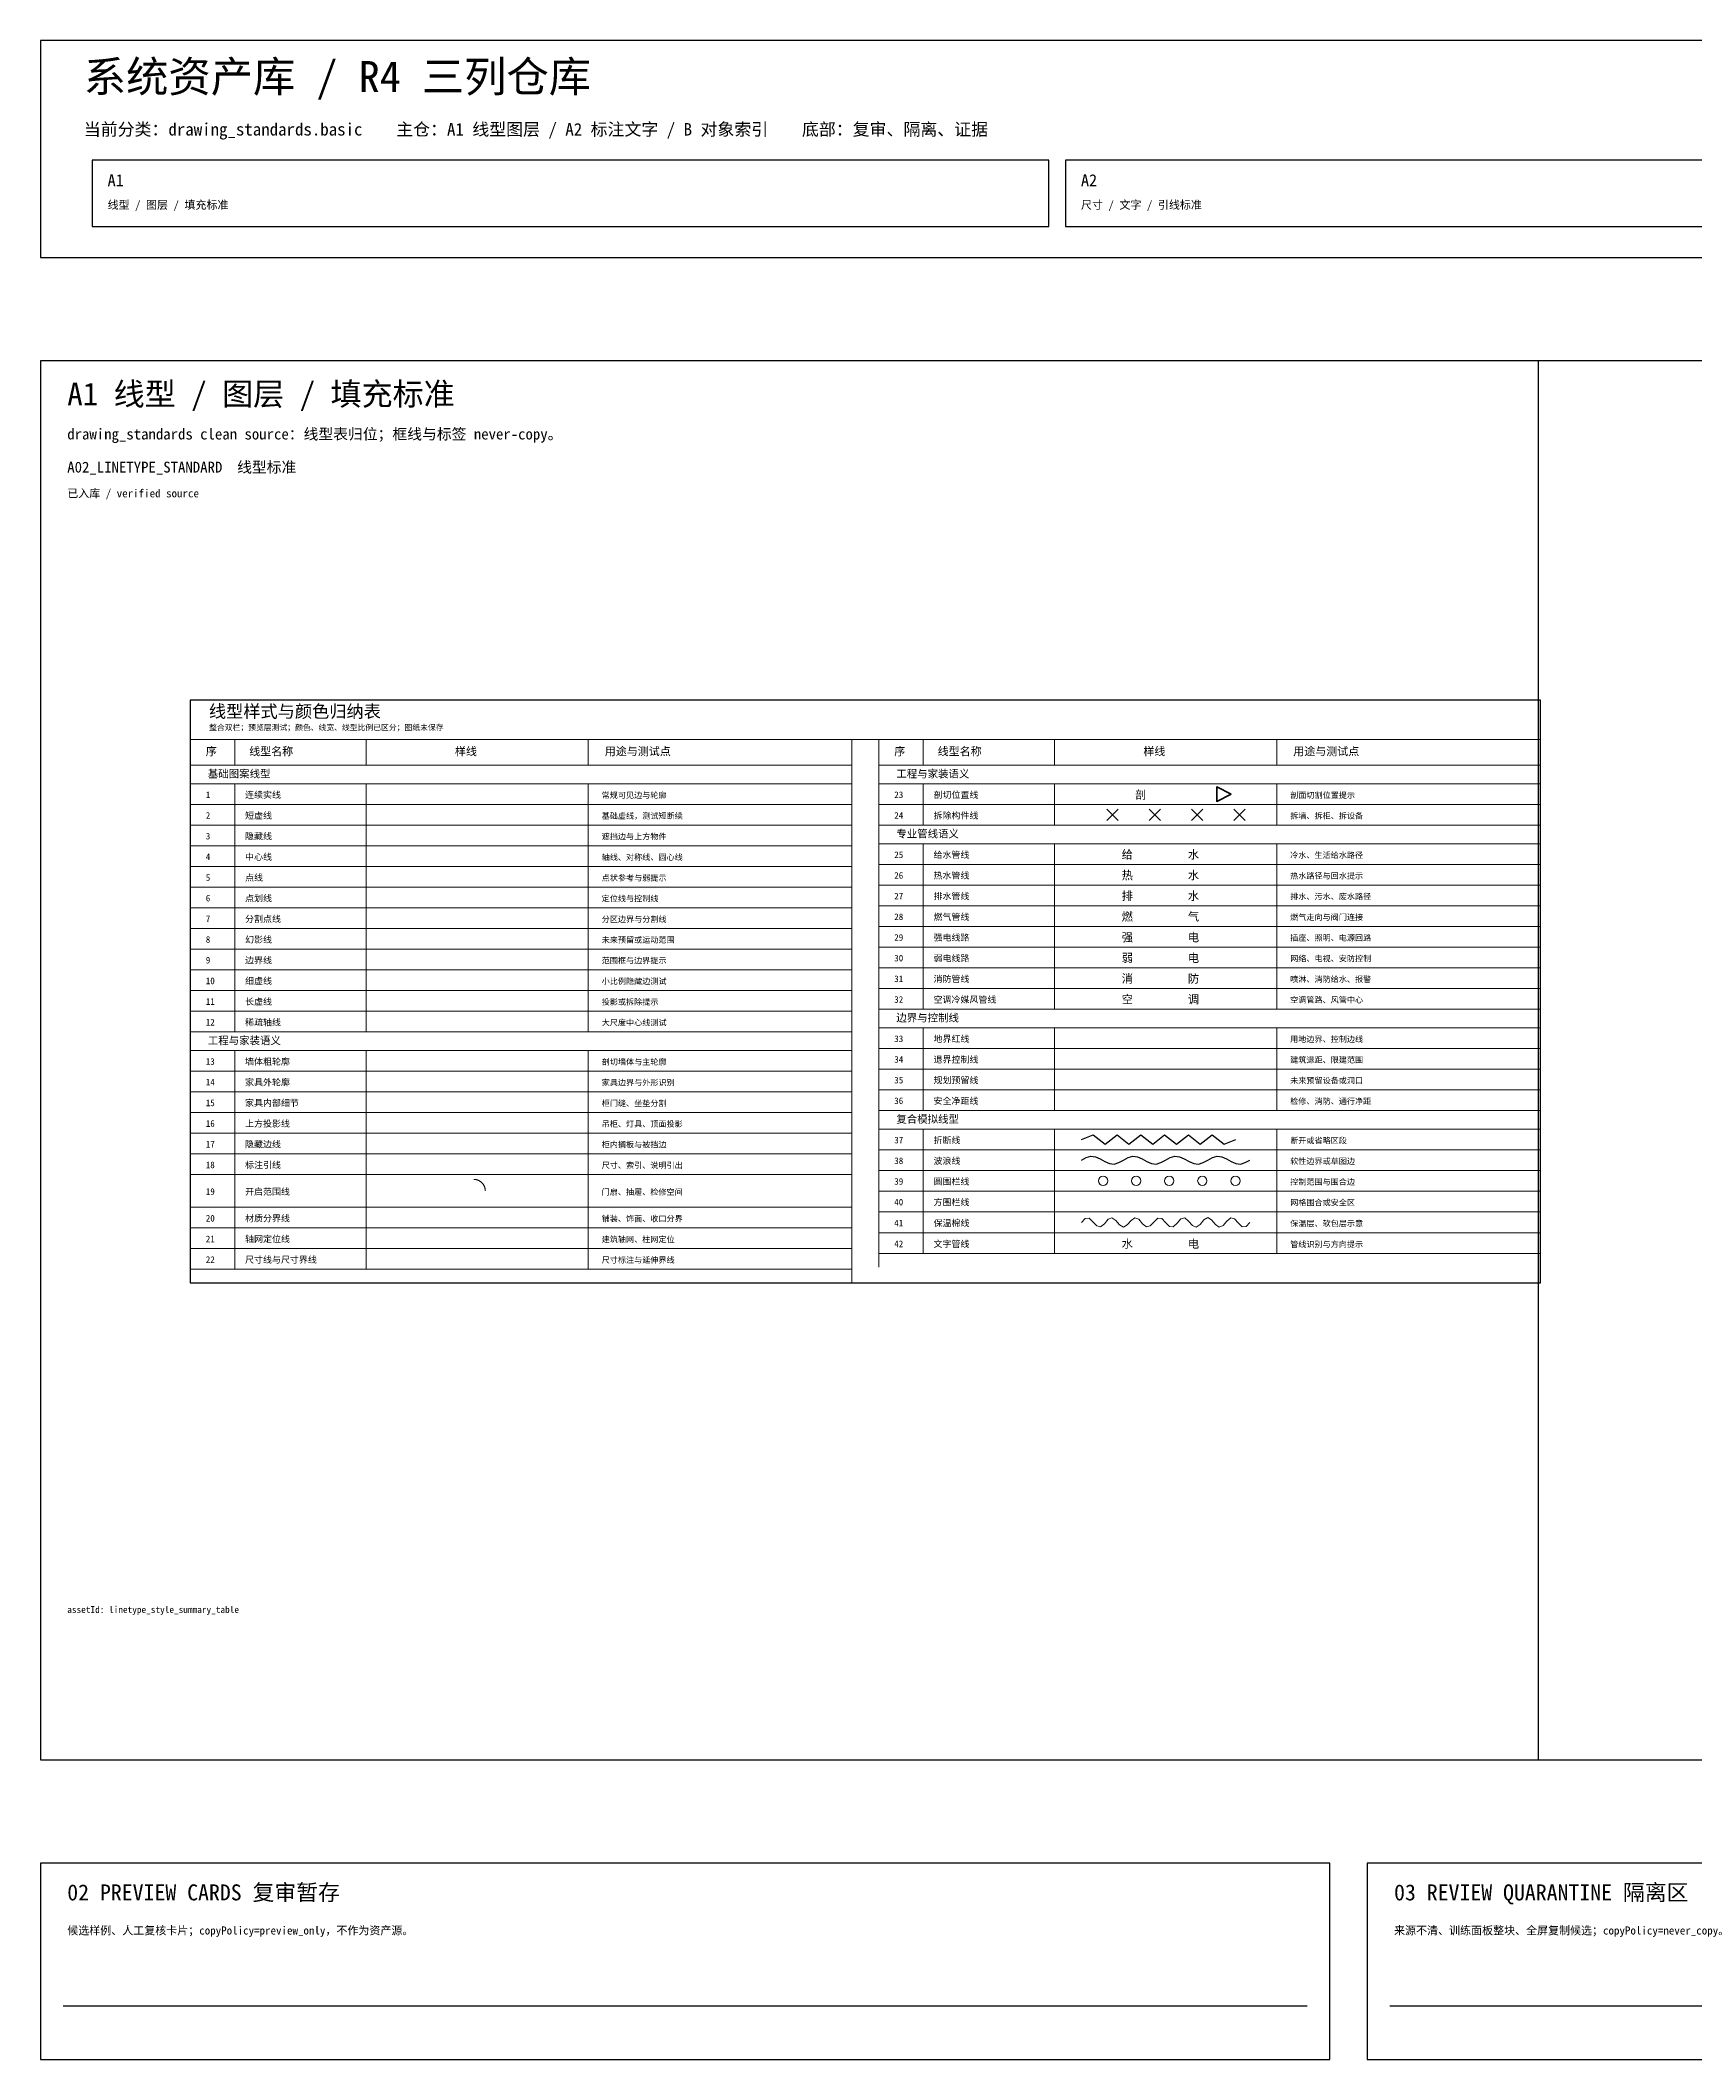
# Model space of a CAD drawing. Header units: millimetres. Extents: x 6750 to 45255, y -6250 to 13281.
# Drawn here: x 6750 to 22762, y -6250 to 13281 of the extents above; entities that cross this region are included whole.
import ezdxf

# ---------------------------------------------------------------- set-up
doc = ezdxf.new("R2010")
doc.units = ezdxf.units.MM
doc.linetypes.add('CENTER', pattern=[50.8, 31.75, -6.35, 6.35, -6.35])
for name, color, linetype in [('ASSET_00_INDEX', 2, 'Continuous'), ('ASSET_01_CLEAN_ASSETS', 4, 'Continuous'), ('ASSET_02_PREVIEW_CARDS', 7, 'Continuous'), ('ASSET_03_REVIEW_QUARANTINE', 1, 'Continuous'), ('ASSET_LABEL', 7, 'Continuous'), ('ASSET_PREVIEW_CARD', 8, 'Continuous'), ('ASSET_PROOF_CONTENT', 7, 'Continuous'), ('ASSET_QUARANTINE', 1, 'Continuous'), ('ASSET_RACK_BASE', 4, 'Continuous'), ('ASSET_SLOT_GRID', 8, 'Continuous')]:
    doc.layers.add(name, color=color, linetype=linetype)
doc.styles.add('CODEX_CN_TEXT', font='SimSun.ttf')

msp = doc.modelspace()

# ---------------------------------------------------------------- linework, layer by layer
at = {"layer": 'ASSET_00_INDEX', "color": 2}
for p, q in [((45254.9, 13280.5), (6750, 13280.5)), ((6750, 13280.5), (6750, 11180.5)), ((6750, 11180.5), (45254.9, 11180.5))]:
    msp.add_line(p, q, dxfattribs=at)
at = {"layer": 'ASSET_01_CLEAN_ASSETS', "color": 4}
for p, q in [((34054.9, 10180.5), (6750, 10180.5)), ((6750, 10180.5), (6750, -3350)), ((21240.9, 10180.5), (6750, 10180.5)), ((6750, 10180.5), (6750, -3350)), ((21240.9, -3350), (21240.9, 10180.5)), ((6750, -3350), (34054.9, -3350)), ((6750, -3350), (21240.9, -3350))]:
    msp.add_line(p, q, dxfattribs=at)
at = {"layer": 'ASSET_02_PREVIEW_CARDS', "color": 7}
for p, q in [((19225, -4350), (6750, -4350)), ((6750, -4350), (6750, -6250)), ((19225, -6250), (19225, -4350)), ((6750, -6250), (19225, -6250))]:
    msp.add_line(p, q, dxfattribs=at)
at = {"layer": 'ASSET_03_REVIEW_QUARANTINE', "color": 1}
for p, q in [((32059.9, -4350), (19585, -4350)), ((19585, -4350), (19585, -6250)), ((19585, -6250), (32059.9, -6250))]:
    msp.add_line(p, q, dxfattribs=at)
at = {"layer": 'ASSET_PREVIEW_CARD', "color": 8}
for p, q in [((19225, -4350), (6750, -4350)), ((6750, -4350), (6750, -6250)), ((19225, -6250), (19225, -4350)), ((6750, -6250), (19225, -6250))]:
    msp.add_line(p, q, dxfattribs=at)
at = {"layer": 'ASSET_PROOF_CONTENT', "color": 7, "lineweight": 30}
for p, q in [((21260, 6900), (8200, 6900)), ((8200, 6900), (8200, 1264)), ((21260, 1264), (21260, 6900)), ((8200, 1264), (21260, 1264))]:
    msp.add_line(p, q, dxfattribs=at)
at = {"layer": 'ASSET_PROOF_CONTENT', "color": 7, "lineweight": 20}
for p, q in [((8200, 6520), (21260, 6520)), ((8200, 6270), (14600, 6270)), ((14860, 6270), (21260, 6270))]:
    msp.add_line(p, q, dxfattribs=at)
at = {"layer": 'ASSET_PROOF_CONTENT', "color": 7, "lineweight": 13}
for p, q in [((8200, 6520), (8200, 1264)), ((8630, 6520), (8630, 6270)), ((9900, 6520), (9900, 6270)), ((12050, 6520), (12050, 6270)), ((14600, 6520), (14600, 1264)), ((14860, 6520), (14860, 1416)), ((15290, 6520), (15290, 6270)), ((16560, 6520), (16560, 6270)), ((18710, 6520), (18710, 6270)), ((21260, 6520), (21260, 1416)), ((8200, 6090), (14600, 6090)), ((14860, 6090), (21260, 6090)), ((14860, 5510), (21260, 5510)), ((14860, 3730), (21260, 3730)), ((8200, 3510), (14600, 3510)), ((14860, 2750), (21260, 2750))]:
    msp.add_line(p, q, dxfattribs=at)
at = {"layer": 'ASSET_PROOF_CONTENT', "color": 7, "lineweight": 9}
for p, q in [((8630, 6090), (8630, 5890)), ((9900, 6090), (9900, 5890)), ((12050, 6090), (12050, 5890)), ((15290, 6090), (15290, 5890)), ((16560, 6090), (16560, 5890)), ((18710, 6090), (18710, 5890)), ((8200, 5890), (14600, 5890)), ((8630, 5890), (8630, 5690)), ((9900, 5890), (9900, 5690)), ((12050, 5890), (12050, 5690)), ((14860, 5890), (21260, 5890)), ((15290, 5890), (15290, 5690)), ((16560, 5890), (16560, 5690)), ((18710, 5890), (18710, 5690)), ((8200, 5690), (14600, 5690)), ((8630, 5690), (8630, 5490)), ((9900, 5690), (9900, 5490)), ((12050, 5690), (12050, 5490)), ((14860, 5690), (21260, 5690)), ((8200, 5490), (14600, 5490)), ((8630, 5490), (8630, 5290)), ((9900, 5490), (9900, 5290)), ((12050, 5490), (12050, 5290)), ((15290, 5510), (15290, 5310)), ((16560, 5510), (16560, 5310)), ((18710, 5510), (18710, 5310)), ((8200, 5290), (14600, 5290)), ((8630, 5290), (8630, 5090)), ((9900, 5290), (9900, 5090)), ((12050, 5290), (12050, 5090)), ((14860, 5310), (21260, 5310)), ((15290, 5310), (15290, 5110)), ((16560, 5310), (16560, 5110)), ((18710, 5310), (18710, 5110)), ((8200, 5090), (14600, 5090)), ((8630, 5090), (8630, 4890)), ((9900, 5090), (9900, 4890)), ((12050, 5090), (12050, 4890)), ((14860, 5110), (21260, 5110)), ((15290, 5110), (15290, 4910)), ((16560, 5110), (16560, 4910)), ((18710, 5110), (18710, 4910)), ((8200, 4890), (14600, 4890)), ((8630, 4890), (8630, 4690)), ((9900, 4890), (9900, 4690)), ((12050, 4890), (12050, 4690)), ((14860, 4910), (21260, 4910)), ((15290, 4910), (15290, 4710)), ((16560, 4910), (16560, 4710)), ((18710, 4910), (18710, 4710)), ((8200, 4690), (14600, 4690)), ((8630, 4690), (8630, 4490)), ((9900, 4690), (9900, 4490)), ((12050, 4690), (12050, 4490)), ((14860, 4710), (21260, 4710)), ((15290, 4710), (15290, 4510)), ((16560, 4710), (16560, 4510)), ((18710, 4710), (18710, 4510)), ((14860, 4510), (21260, 4510)), ((15290, 4510), (15290, 4310)), ((16560, 4510), (16560, 4310)), ((18710, 4510), (18710, 4310)), ((8200, 4490), (14600, 4490)), ((8630, 4490), (8630, 4290)), ((9900, 4490), (9900, 4290)), ((12050, 4490), (12050, 4290)), ((14860, 4310), (21260, 4310)), ((15290, 4310), (15290, 4110)), ((16560, 4310), (16560, 4110)), ((18710, 4310), (18710, 4110)), ((8200, 4290), (14600, 4290)), ((8630, 4290), (8630, 4090)), ((9900, 4290), (9900, 4090)), ((12050, 4290), (12050, 4090)), ((14860, 4110), (21260, 4110)), ((15290, 4110), (15290, 3910)), ((16560, 4110), (16560, 3910)), ((18710, 4110), (18710, 3910)), ((8200, 4090), (14600, 4090)), ((8630, 4090), (8630, 3890)), ((9900, 4090), (9900, 3890)), ((12050, 4090), (12050, 3890)), ((14860, 3910), (21260, 3910)), ((8200, 3890), (14600, 3890)), ((8630, 3890), (8630, 3690)), ((9900, 3890), (9900, 3690)), ((12050, 3890), (12050, 3690)), ((15290, 3730), (15290, 3530)), ((16560, 3730), (16560, 3530)), ((18710, 3730), (18710, 3530)), ((8200, 3690), (14600, 3690)), ((14860, 3530), (21260, 3530)), ((15290, 3530), (15290, 3330)), ((16560, 3530), (16560, 3330)), ((18710, 3530), (18710, 3330)), ((8630, 3510), (8630, 3310)), ((9900, 3510), (9900, 3310)), ((12050, 3510), (12050, 3310)), ((14860, 3330), (21260, 3330)), ((15290, 3330), (15290, 3130)), ((16560, 3330), (16560, 3130)), ((18710, 3330), (18710, 3130)), ((8200, 3310), (14600, 3310)), ((8630, 3310), (8630, 3110)), ((9900, 3310), (9900, 3110)), ((12050, 3310), (12050, 3110)), ((14860, 3130), (21260, 3130)), ((15290, 3130), (15290, 2930)), ((16560, 3130), (16560, 2930)), ((18710, 3130), (18710, 2930)), ((8200, 3110), (14600, 3110)), ((8630, 3110), (8630, 2910)), ((9900, 3110), (9900, 2910)), ((12050, 3110), (12050, 2910)), ((14860, 2930), (21260, 2930)), ((8200, 2910), (14600, 2910)), ((8630, 2910), (8630, 2710)), ((9900, 2910), (9900, 2710)), ((12050, 2910), (12050, 2710)), ((15290, 2750), (15290, 2550)), ((16560, 2750), (16560, 2550)), ((18710, 2750), (18710, 2550)), ((8200, 2710), (14600, 2710)), ((8630, 2710), (8630, 2510)), ((9900, 2710), (9900, 2510)), ((12050, 2710), (12050, 2510)), ((14860, 2550), (21260, 2550)), ((15290, 2550), (15290, 2350)), ((16560, 2550), (16560, 2350)), ((18710, 2550), (18710, 2350)), ((8200, 2510), (14600, 2510)), ((8630, 2510), (8630, 2310)), ((9900, 2510), (9900, 2310)), ((12050, 2510), (12050, 2310)), ((14860, 2350), (21260, 2350)), ((15290, 2350), (15290, 2150)), ((16560, 2350), (16560, 2150)), ((18710, 2350), (18710, 2150)), ((8200, 2310), (14600, 2310)), ((8630, 2310), (8630, 1994)), ((9900, 2310), (9900, 1994)), ((12050, 2310), (12050, 1994)), ((14860, 2150), (21260, 2150)), ((15290, 2150), (15290, 1950)), ((16560, 2150), (16560, 1950)), ((18710, 2150), (18710, 1950)), ((8200, 1994), (14600, 1994)), ((8630, 1994), (8630, 1794)), ((9900, 1994), (9900, 1794)), ((12050, 1994), (12050, 1794)), ((8200, 1794), (14600, 1794)), ((8630, 1794), (8630, 1594)), ((9900, 1794), (9900, 1594)), ((12050, 1794), (12050, 1594)), ((14860, 1950), (21260, 1950)), ((15290, 1950), (15290, 1746)), ((16560, 1950), (16560, 1746)), ((18710, 1950), (18710, 1746)), ((8200, 1594), (14600, 1594)), ((8630, 1594), (8630, 1394)), ((9900, 1594), (9900, 1394)), ((12050, 1594), (12050, 1394)), ((14860, 1746), (21260, 1746)), ((15290, 1746), (15290, 1546)), ((16560, 1746), (16560, 1546)), ((18710, 1746), (18710, 1546)), ((8200, 1394), (14600, 1394)), ((14860, 1546), (21260, 1546))]:
    msp.add_line(p, q, dxfattribs=at)
at = {"layer": 'ASSET_PROOF_CONTENT', "color": 2, "lineweight": 15}
for p, q in [((17065, 5735), (17175, 5845)), ((17065, 5845), (17175, 5735)), ((17475, 5735), (17585, 5845)), ((17475, 5845), (17585, 5735)), ((17885, 5735), (17995, 5845)), ((17885, 5845), (17995, 5735)), ((18295, 5735), (18405, 5845)), ((18295, 5845), (18405, 5735))]:
    msp.add_line(p, q, dxfattribs=at)
at = {"layer": 'ASSET_PROOF_CONTENT', "color": 1, "lineweight": 35}
msp.add_lwpolyline([(18270, 5990), (18130, 6060), (18130, 5920), (18270, 5990)], dxfattribs=at)
at = {"layer": 'ASSET_PROOF_CONTENT', "color": 2, "lineweight": 25}
msp.add_lwpolyline([(16820, 2650), (16935, 2695), (17050, 2605), (17165, 2695), (17280, 2605), (17395, 2695), (17510, 2605), (17625, 2695), (17740, 2605), (17855, 2695), (17970, 2605), (18085, 2695), (18200, 2605), (18315, 2650)], dxfattribs=at)
at = {"layer": 'ASSET_PROOF_CONTENT', "color": 4, "lineweight": 25}
msp.add_lwpolyline([(16820, 2450), (16865.3, 2474.4), (16910.6, 2487.4), (16955.8, 2482.9), (17001.1, 2463), (17046.4, 2437), (17091.7, 2417.1), (17136.9, 2412.6), (17182.2, 2425.6), (17227.5, 2450), (17272.8, 2474.4), (17318.1, 2487.4), (17363.3, 2482.9), (17408.6, 2463), (17453.9, 2437), (17499.2, 2417.1), (17544.4, 2412.6), (17589.7, 2425.6), (17635, 2450), (17680.3, 2474.4), (17725.6, 2487.4), (17770.8, 2482.9), (17816.1, 2463), (17861.4, 2437), (17906.7, 2417.1), (17951.9, 2412.6), (17997.2, 2425.6), (18042.5, 2450), (18087.8, 2474.4), (18133.1, 2487.4), (18178.3, 2482.9), (18223.6, 2463), (18268.9, 2437), (18314.2, 2417.1), (18359.4, 2412.6), (18404.7, 2425.6), (18450, 2450)], dxfattribs=at)
at = {"layer": 'ASSET_PROOF_CONTENT', "color": 6, "lineweight": 20}
msp.add_lwpolyline([(16820, 1848), (16857, 1886.7), (16894.1, 1889.8), (16931.1, 1854.5), (16968.2, 1813.2), (17005.2, 1803.9), (17042.3, 1835), (17079.3, 1878.1), (17116.4, 1893.5), (17153.4, 1867.1), (17190.5, 1823.1), (17227.5, 1802), (17264.5, 1823.1), (17301.6, 1867.1), (17338.6, 1893.5), (17375.7, 1878.1), (17412.7, 1835), (17449.8, 1803.9), (17486.8, 1813.2), (17523.9, 1854.5), (17560.9, 1889.8), (17598, 1886.7), (17635, 1848), (17672, 1809.3), (17709.1, 1806.2), (17746.1, 1841.5), (17783.2, 1882.8), (17820.2, 1892.1), (17857.3, 1861), (17894.3, 1817.9), (17931.4, 1802.5), (17968.4, 1828.9), (18005.5, 1872.9), (18042.5, 1894), (18079.5, 1872.9), (18116.6, 1828.9), (18153.6, 1802.5), (18190.7, 1817.9), (18227.7, 1861), (18264.8, 1892.1), (18301.8, 1882.8), (18338.9, 1841.5), (18375.9, 1806.2), (18413, 1809.3), (18450, 1848)], dxfattribs=at)
at = {"layer": 'ASSET_PROOF_CONTENT', "color": 3, "lineweight": 20}
for centre in [(17030, 2250), (17350, 2250), (17670, 2250), (17990, 2250), (18310, 2250)]:
    msp.add_circle(centre, 45, dxfattribs=at)
at = {"layer": 'ASSET_PROOF_CONTENT', "color": 2, "linetype": 'CENTER', "lineweight": 20, "ltscale": 45}
msp.add_arc((10942.4, 2152), 111.8, 0, 90, dxfattribs=at)
at = {"layer": 'ASSET_QUARANTINE', "color": 1}
for p, q in [((32059.9, -4350), (19585, -4350)), ((19585, -4350), (19585, -6250)), ((19585, -6250), (32059.9, -6250))]:
    msp.add_line(p, q, dxfattribs=at)
at = {"layer": 'ASSET_RACK_BASE', "color": 4}
for p, q in [((16506.2, 12120.5), (7250, 12120.5)), ((7250, 12120.5), (7250, 11480.5)), ((16506.2, 11480.5), (16506.2, 12120.5)), ((25922.4, 12120.5), (16666.2, 12120.5)), ((16666.2, 12120.5), (16666.2, 11480.5)), ((7250, 11480.5), (16506.2, 11480.5)), ((16666.2, 11480.5), (25922.4, 11480.5))]:
    msp.add_line(p, q, dxfattribs=at)
at = {"layer": 'ASSET_SLOT_GRID', "color": 8}
for p, q in [((6970, -5730), (19005, -5730)), ((19805, -5730), (31839.9, -5730))]:
    msp.add_line(p, q, dxfattribs=at)

# ---------------------------------------------------------------- texts
at = {"layer": 'ASSET_LABEL', "color": 2, "style": 'CODEX_CN_TEXT'}
for s, height, p in [('系统资产库 / R4 三列仓库', 300, (7170, 12780.5)), ('A1 线型 / 图层 / 填充标准', 220, (7010, 9750.5))]:
    msp.add_text(s, height=height, dxfattribs=at).set_placement(p)
at = {"layer": 'ASSET_LABEL', "color": 7, "style": 'CODEX_CN_TEXT'}
for s, height, p in [('当前分类：drawing_standards.basic    主仓：A1 线型图层 / A2 标注文字 / B 对象索引    底部：复审、隔离、证据', 120, (7170, 12360.5)), ('A1', 115, (7400, 11870.5)), ('A2', 115, (16816.2, 11870.5)), ('线型 / 图层 / 填充标准', 78, (7400, 11650.5)), ('尺寸 / 文字 / 引线标准', 78, (16816.2, 11650.5)), ('drawing_standards clean source：线型表归位；框线与标签 never-copy。', 105, (7010, 9420.5)), ('A02_LINETYPE_STANDARD  线型标准', 105, (7010, 9100.5)), ('assetId: linetype_style_summary_table', 66, (7010, -1930)), ('候选样例、人工复核卡片；copyPolicy=preview_only，不作为资产源。', 78, (7010, -5040)), ('来源不清、训练面板整块、全屏复制候选；copyPolicy=never_copy。', 78, (19845, -5040))]:
    msp.add_text(s, height=height, dxfattribs=at).set_placement(p)
at = {"layer": 'ASSET_LABEL', "color": 4, "style": 'CODEX_CN_TEXT'}
msp.add_text('已入库 / verified source', height=78, dxfattribs=at).set_placement((7010, 8860.5))
at = {"layer": 'ASSET_LABEL', "color": 8, "style": 'CODEX_CN_TEXT'}
msp.add_text('02 PREVIEW CARDS 复审暂存', height=155, dxfattribs=at).set_placement((7010, -4710))
at = {"layer": 'ASSET_LABEL', "color": 1, "style": 'CODEX_CN_TEXT'}
msp.add_text('03 REVIEW QUARANTINE 隔离区', height=155, dxfattribs=at).set_placement((19845, -4710))
at = {"layer": 'ASSET_PROOF_CONTENT', "color": 2, "style": 'CODEX_CN_TEXT'}
for s, height, p in [('线型样式与颜色归纳表', 122, (8380, 6730)), ('序', 78, (8350, 6365)), ('线型名称', 78, (8770, 6365)), ('样线', 78, (10760, 6365)), ('用途与测试点', 78, (12210, 6365)), ('序', 78, (15010, 6365)), ('线型名称', 78, (15430, 6365)), ('样线', 78, (17420, 6365)), ('用途与测试点', 78, (18870, 6365)), ('短虚线', 62, (8730, 5752)), ('拆除构件线', 62, (15390, 5752)), ('燃气管线', 62, (15390, 4772)), ('燃', 80, (17210, 4765)), ('气', 80, (17850, 4765)), ('边界线', 62, (8730, 4352)), ('退界控制线', 62, (15390, 3392)), ('安全净距线', 62, (15390, 2992)), ('折断线', 62, (15390, 2612)), ('开启范围线', 62, (8730, 2114))]:
    msp.add_text(s, height=height, dxfattribs=at).set_placement(p)
at = {"layer": 'ASSET_PROOF_CONTENT', "color": 7, "style": 'CODEX_CN_TEXT'}
for s, height, p in [('整合双栏；预览层测试；颜色、线宽、线型比例已区分；图纸未保存', 54, (8382, 6608)), ('1', 64, (8350, 5952)), ('连续实线', 62, (8730, 5952)), ('常规可见边与轮廓', 56, (12180, 5952)), ('23', 64, (15010, 5952)), ('剖面切割位置提示', 56, (18840, 5952)), ('2', 64, (8350, 5752)), ('基础虚线，测试短断续', 56, (12180, 5752)), ('24', 64, (15010, 5752)), ('拆墙、拆柜、拆设备', 56, (18840, 5752)), ('3', 64, (8350, 5552)), ('遮挡边与上方物件', 56, (12180, 5552)), ('4', 64, (8350, 5352)), ('轴线、对称线、圆心线', 56, (12180, 5352)), ('25', 64, (15010, 5372)), ('冷水、生活给水路径', 56, (18840, 5372)), ('5', 64, (8350, 5152)), ('点状参考与弱提示', 56, (12180, 5152)), ('26', 64, (15010, 5172)), ('热水路径与回水提示', 56, (18840, 5172)), ('6', 64, (8350, 4952)), ('定位线与控制线', 56, (12180, 4952)), ('27', 64, (15010, 4972)), ('排水、污水、废水路径', 56, (18840, 4972)), ('7', 64, (8350, 4752)), ('分区边界与分割线', 56, (12180, 4752)), ('28', 64, (15010, 4772)), ('燃气走向与阀门连接', 56, (18840, 4772)), ('8', 64, (8350, 4552)), ('未来预留或运动范围', 56, (12180, 4552)), ('29', 64, (15010, 4572)), ('插座、照明、电源回路', 56, (18840, 4572)), ('9', 64, (8350, 4352)), ('范围框与边界提示', 56, (12180, 4352)), ('30', 64, (15010, 4372)), ('网络、电视、安防控制', 56, (18840, 4372)), ('10', 64, (8350, 4152)), ('小比例隐藏边测试', 56, (12180, 4152)), ('31', 64, (15010, 4172)), ('喷淋、消防给水、报警', 56, (18840, 4172)), ('11', 64, (8350, 3952)), ('投影或拆除提示', 56, (12180, 3952)), ('32', 64, (15010, 3972)), ('空调管路、风管中心', 56, (18840, 3972)), ('12', 64, (8350, 3752)), ('大尺度中心线测试', 56, (12180, 3752)), ('33', 64, (15010, 3592)), ('用地边界、控制边线', 56, (18840, 3592)), ('13', 64, (8350, 3372)), ('剖切墙体与主轮廓', 56, (12180, 3372)), ('34', 64, (15010, 3392)), ('建筑退距、限建范围', 56, (18840, 3392)), ('14', 64, (8350, 3172)), ('家具边界与外形识别', 56, (12180, 3172)), ('35', 64, (15010, 3192)), ('未来预留设备或洞口', 56, (18840, 3192)), ('15', 64, (8350, 2972)), ('家具内部细节', 62, (8730, 2972)), ('柜门缝、坐垫分割', 56, (12180, 2972)), ('36', 64, (15010, 2992)), ('检修、消防、通行净距', 56, (18840, 2992)), ('16', 64, (8350, 2772)), ('吊柜、灯具、顶面投影', 56, (12180, 2772)), ('17', 64, (8350, 2572)), ('柜内搁板与被挡边', 56, (12180, 2572)), ('37', 64, (15010, 2612)), ('断开或省略区段', 56, (18840, 2612)), ('18', 64, (8350, 2372)), ('尺寸、索引、说明引出', 56, (12180, 2372)), ('38', 64, (15010, 2412)), ('软性边界或草图边', 56, (18840, 2412)), ('19', 64, (8350, 2114)), ('门扇、抽屉、检修空间', 56, (12180, 2114)), ('39', 64, (15010, 2212)), ('控制范围与围合边', 56, (18840, 2212)), ('40', 64, (15010, 2012)), ('网格围合或安全区', 56, (18840, 2012)), ('20', 64, (8350, 1856)), ('铺装、饰面、收口分界', 56, (12180, 1856)), ('41', 64, (15010, 1810)), ('保温层、软包层示意', 56, (18840, 1810)), ('21', 64, (8350, 1656)), ('建筑轴网、柱网定位', 56, (12180, 1656)), ('42', 64, (15010, 1608)), ('管线识别与方向提示', 56, (18840, 1608)), ('22', 64, (8350, 1456)), ('尺寸线与尺寸界线', 62, (8730, 1456)), ('尺寸标注与延伸界线', 56, (12180, 1456))]:
    msp.add_text(s, height=height, dxfattribs=at).set_placement(p)
at = {"layer": 'ASSET_PROOF_CONTENT', "color": 4, "style": 'CODEX_CN_TEXT'}
for s, height, p in [('基础图案线型', 74, (8370, 6150)), ('工程与家装语义', 74, (15030, 6150)), ('专业管线语义', 74, (15030, 5570)), ('中心线', 62, (8730, 5352)), ('给水管线', 62, (15390, 5372)), ('给', 80, (17210, 5365)), ('水', 80, (17850, 5365)), ('稀疏轴线', 62, (8730, 3752)), ('边界与控制线', 74, (15030, 3790)), ('工程与家装语义', 74, (8370, 3570)), ('家具外轮廓', 62, (8730, 3172)), ('复合模拟线型', 74, (15030, 2810)), ('波浪线', 62, (15390, 2412)), ('轴网定位线', 62, (8730, 1656))]:
    msp.add_text(s, height=height, dxfattribs=at).set_placement(p)
at = {"layer": 'ASSET_PROOF_CONTENT', "color": 1, "style": 'CODEX_CN_TEXT'}
for s, height, p in [('剖切位置线', 62, (15390, 5952)), ('剖', 78, (17340, 5945)), ('热水管线', 62, (15390, 5172)), ('热', 80, (17210, 5165)), ('水', 80, (17850, 5165)), ('分割点线', 62, (8730, 4752)), ('强电线路', 62, (15390, 4572)), ('强', 80, (17210, 4565)), ('电', 80, (17850, 4565)), ('消防管线', 62, (15390, 4172)), ('消', 80, (17210, 4165)), ('防', 80, (17850, 4165)), ('地界红线', 62, (15390, 3592)), ('墙体粗轮廓', 62, (8730, 3372)), ('材质分界线', 62, (8730, 1856)), ('文字管线', 62, (15390, 1608)), ('水', 80, (17210, 1601)), ('电', 80, (17850, 1601))]:
    msp.add_text(s, height=height, dxfattribs=at).set_placement(p)
at = {"layer": 'ASSET_PROOF_CONTENT', "color": 6, "style": 'CODEX_CN_TEXT'}
for s, height, p in [('隐藏线', 62, (8730, 5552)), ('幻影线', 62, (8730, 4552)), ('弱电线路', 62, (15390, 4372)), ('弱', 80, (17210, 4365)), ('电', 80, (17850, 4365)), ('规划预留线', 62, (15390, 3192)), ('隐藏边线', 62, (8730, 2572)), ('保温棉线', 62, (15390, 1810))]:
    msp.add_text(s, height=height, dxfattribs=at).set_placement(p)
at = {"layer": 'ASSET_PROOF_CONTENT', "color": 3, "style": 'CODEX_CN_TEXT'}
for s, height, p in [('点线', 62, (8730, 5152)), ('排水管线', 62, (15390, 4972)), ('排', 80, (17210, 4965)), ('水', 80, (17850, 4965)), ('细虚线', 62, (8730, 4152)), ('标注引线', 62, (8730, 2372)), ('圆围栏线', 62, (15390, 2212))]:
    msp.add_text(s, height=height, dxfattribs=at).set_placement(p)
at = {"layer": 'ASSET_PROOF_CONTENT', "color": 5, "style": 'CODEX_CN_TEXT'}
for s, height, p in [('点划线', 62, (8730, 4952)), ('长虚线', 62, (8730, 3952)), ('空调冷媒风管线', 62, (15390, 3972)), ('空', 80, (17210, 3965)), ('调', 80, (17850, 3965)), ('上方投影线', 62, (8730, 2772)), ('方围栏线', 62, (15390, 2012))]:
    msp.add_text(s, height=height, dxfattribs=at).set_placement(p)

doc.saveas('drawing.dxf')
